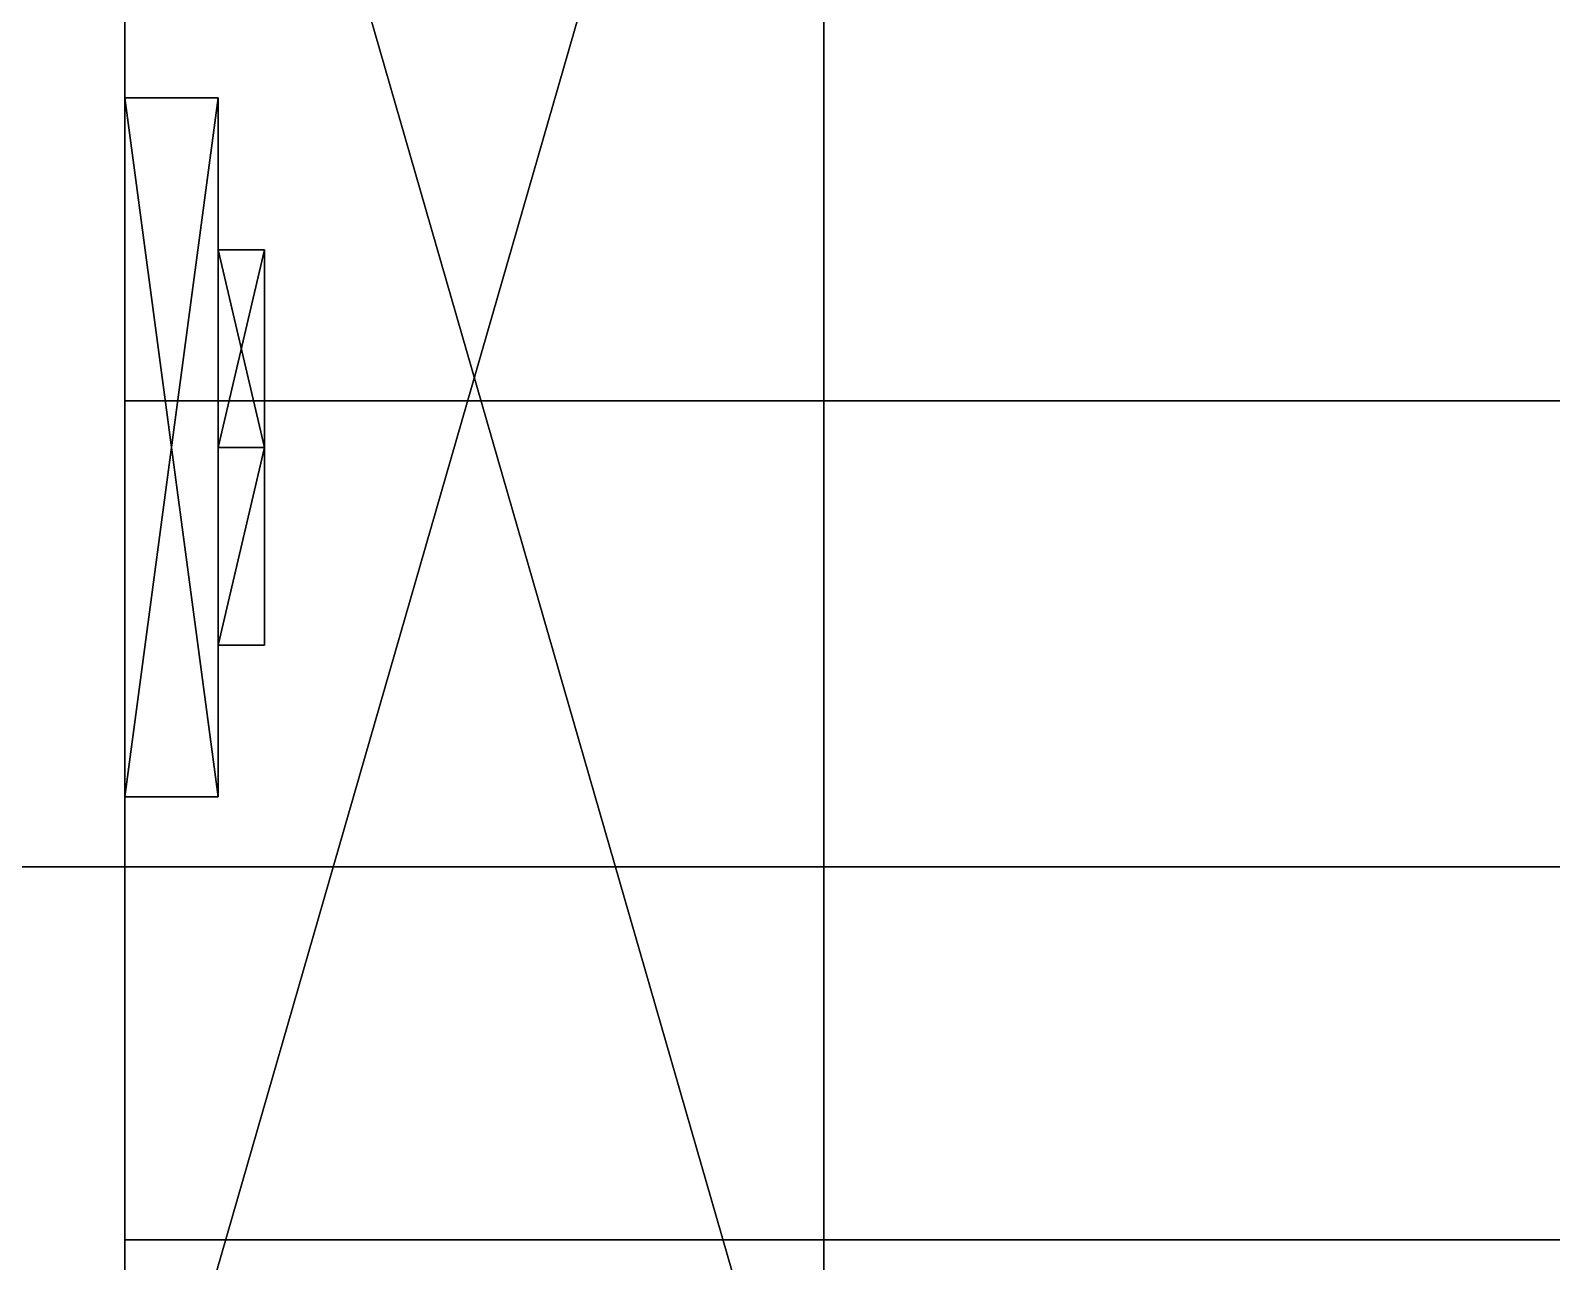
# Model space of a CAD drawing. Extents: x -100 to 2892, y -123 to 2616.
# Drawn here: x 474.98 to 507.61, y 1955.53 to 1981.95 of the extents above; entities that cross this region are included whole.
import ezdxf

# ---------------------------------------------------------------- set-up
doc = ezdxf.new("R2010")
doc.units = 0
for name, color, linetype in [('LAYER0', 7, 'CONTINUOUS'), ('LAYER242', 253, 'CONTINUOUS'), ('LAYER244', 253, 'CONTINUOUS'), ('LAYER246', 253, 'CONTINUOUS'), ('LAYER248', 253, 'CONTINUOUS'), ('LAYER250', 253, 'CONTINUOUS'), ('LAYER362', 9, 'CONTINUOUS'), ('LAYER90', 7, 'CONTINUOUS'), ('LAYER92', 7, 'CONTINUOUS'), ('LAYER94', 7, 'CONTINUOUS'), ('LAYER97', 7, 'CONTINUOUS')]:
    doc.layers.add(name, color=color, linetype=linetype)

msp = doc.modelspace()

# ---------------------------------------------------------------- linework, layer by layer
at = {"layer": 'LAYER0', "invisible_edges": 1}
for points in [[(2892.49, 2616, -5), (-100, -100.32, -5), (-100, 2616, -5), (2892.49, 2616, -5)], [(-100, -100.32, -5), (2892.49, 2616, -5), (2892.49, -100.32, -5), (-100, -100.32, -5)], [(2892.49, -100.32), (-100, 2616), (-100, -100.32), (2892.49, -100.32)], [(-100, 2616), (2892.49, -100.32), (2892.49, 2616), (-100, 2616)]]:
    msp.add_3dface(points, dxfattribs=at)
at = {"layer": 'LAYER242'}
for points in [[(477, 2000.5, 176.2174), (492, 1948.5, 176.2174), (477, 1948.5, 176.2174), (477, 2000.5, 176.2174)], [(492, 2000.5, 176.2174), (492, 1948.5, 176.2174), (477, 2000.5, 176.2174), (492, 2000.5, 176.2174)], [(477, 1948.5, 189.7826), (492, 2000.5, 189.7826), (477, 2000.5, 189.7826), (477, 1948.5, 189.7826)], [(492, 1948.5, 189.7826), (492, 2000.5, 189.7826), (477, 1948.5, 189.7826), (492, 1948.5, 189.7826)], [(492, 2000.5, 176.2174), (492, 1948.5, 189.7826), (492, 1948.5, 176.2174), (492, 2000.5, 176.2174)], [(492, 2000.5, 189.7826), (492, 1948.5, 189.7826), (492, 2000.5, 176.2174), (492, 2000.5, 189.7826)], [(477, 1980.5, 209), (477, 1965.5, 209), (479, 1965.5, 209), (477, 1980.5, 209)], [(479, 1980.5, 209), (477, 1980.5, 209), (479, 1965.5, 209), (479, 1980.5, 209)], [(477, 1980.5, 157), (477, 1980.5, 209), (479, 1980.5, 209), (477, 1980.5, 157)], [(479, 1980.5, 157), (477, 1980.5, 157), (479, 1980.5, 209), (479, 1980.5, 157)], [(477, 1965.5, 157), (477, 1980.5, 157), (479, 1980.5, 157), (477, 1965.5, 157)], [(479, 1965.5, 157), (477, 1965.5, 157), (479, 1980.5, 157), (479, 1965.5, 157)], [(479, 1980.5, 209), (479, 1965.5, 209), (479, 1965.5, 157), (479, 1980.5, 209)], [(479, 1980.5, 157), (479, 1980.5, 209), (479, 1965.5, 157), (479, 1980.5, 157)], [(479, 1973, 196.2939), (480, 1977.24, 201.087), (480, 1973, 196.2939), (479, 1973, 196.2939)], [(479, 1977.24, 201.087), (480, 1977.24, 201.087), (479, 1973, 196.2939), (479, 1977.24, 201.087)], [(479, 1977.24, 201.087), (480, 1973, 205.88), (480, 1977.24, 201.087), (479, 1977.24, 201.087)], [(479, 1973, 205.88), (480, 1973, 205.88), (479, 1977.24, 201.087), (479, 1973, 205.88)], [(479, 1973, 196.2939), (479, 1977.24, 201.087), (479, 1973, 205.88), (479, 1973, 196.2939)], [(479, 1973, 160.12), (480, 1977.24, 164.913), (480, 1973, 160.12), (479, 1973, 160.12)], [(479, 1977.24, 164.913), (480, 1977.24, 164.913), (479, 1973, 160.12), (479, 1977.24, 164.913)], [(479, 1977.24, 164.913), (480, 1973, 169.7061), (480, 1977.24, 164.913), (479, 1977.24, 164.913)], [(479, 1973, 169.7061), (480, 1973, 169.7061), (479, 1977.24, 164.913), (479, 1973, 169.7061)], [(479, 1973, 160.12), (479, 1977.24, 164.913), (479, 1973, 169.7061), (479, 1973, 160.12)], [(480, 1968.76, 201.087), (480, 1977.24, 201.087), (480, 1973, 205.88), (480, 1968.76, 201.087)], [(480, 1973, 196.2939), (480, 1977.24, 201.087), (480, 1968.76, 201.087), (480, 1973, 196.2939)], [(480, 1968.76, 164.913), (480, 1977.24, 164.913), (480, 1973, 169.7061), (480, 1968.76, 164.913)], [(480, 1973, 160.12), (480, 1977.24, 164.913), (480, 1968.76, 164.913), (480, 1973, 160.12)], [(479, 1968.76, 201.087), (480, 1973, 196.2939), (480, 1968.76, 201.087), (479, 1968.76, 201.087)], [(479, 1973, 196.2939), (480, 1973, 196.2939), (479, 1968.76, 201.087), (479, 1973, 196.2939)], [(479, 1968.76, 201.087), (479, 1973, 196.2939), (479, 1973, 205.88), (479, 1968.76, 201.087)], [(479, 1968.76, 201.087), (480, 1973, 205.88), (479, 1973, 205.88), (479, 1968.76, 201.087)], [(480, 1968.76, 201.087), (480, 1973, 205.88), (479, 1968.76, 201.087), (480, 1968.76, 201.087)], [(479, 1968.76, 164.913), (480, 1973, 160.12), (480, 1968.76, 164.913), (479, 1968.76, 164.913)], [(479, 1973, 160.12), (480, 1973, 160.12), (479, 1968.76, 164.913), (479, 1973, 160.12)], [(479, 1968.76, 164.913), (479, 1973, 160.12), (479, 1973, 169.7061), (479, 1968.76, 164.913)], [(479, 1968.76, 164.913), (480, 1973, 169.7061), (479, 1973, 169.7061), (479, 1968.76, 164.913)], [(480, 1968.76, 164.913), (480, 1973, 169.7061), (479, 1968.76, 164.913), (480, 1968.76, 164.913)], [(479, 1965.5, 209), (477, 1965.5, 209), (477, 1965.5, 157), (479, 1965.5, 209)], [(479, 1965.5, 157), (479, 1965.5, 209), (477, 1965.5, 157), (479, 1965.5, 157)]]:
    msp.add_3dface(points, dxfattribs=at)
at = {"layer": 'LAYER244'}
for points in [[(477, 2000.5, 739.7174), (492, 1948.5, 739.7174), (477, 1948.5, 739.7174), (477, 2000.5, 739.7174)], [(492, 2000.5, 739.7174), (492, 1948.5, 739.7174), (477, 2000.5, 739.7174), (492, 2000.5, 739.7174)], [(477, 1948.5, 753.2826), (492, 2000.5, 753.2826), (477, 2000.5, 753.2826), (477, 1948.5, 753.2826)], [(492, 1948.5, 753.2826), (492, 2000.5, 753.2826), (477, 1948.5, 753.2826), (492, 1948.5, 753.2826)], [(492, 2000.5, 739.7174), (492, 1948.5, 753.2826), (492, 1948.5, 739.7174), (492, 2000.5, 739.7174)], [(492, 2000.5, 753.2826), (492, 1948.5, 753.2826), (492, 2000.5, 739.7174), (492, 2000.5, 753.2826)], [(477, 1980.5, 772.5), (477, 1965.5, 772.5), (479, 1965.5, 772.5), (477, 1980.5, 772.5)], [(479, 1980.5, 772.5), (477, 1980.5, 772.5), (479, 1965.5, 772.5), (479, 1980.5, 772.5)], [(477, 1980.5, 720.5), (477, 1980.5, 772.5), (479, 1980.5, 772.5), (477, 1980.5, 720.5)], [(479, 1980.5, 720.5), (477, 1980.5, 720.5), (479, 1980.5, 772.5), (479, 1980.5, 720.5)], [(477, 1965.5, 720.5), (477, 1980.5, 720.5), (479, 1980.5, 720.5), (477, 1965.5, 720.5)], [(479, 1965.5, 720.5), (477, 1965.5, 720.5), (479, 1980.5, 720.5), (479, 1965.5, 720.5)], [(479, 1980.5, 772.5), (479, 1965.5, 772.5), (479, 1965.5, 720.5), (479, 1980.5, 772.5)], [(479, 1980.5, 720.5), (479, 1980.5, 772.5), (479, 1965.5, 720.5), (479, 1980.5, 720.5)], [(479, 1973, 759.7939), (480, 1977.24, 764.587), (480, 1973, 759.7939), (479, 1973, 759.7939)], [(479, 1977.24, 764.587), (480, 1977.24, 764.587), (479, 1973, 759.7939), (479, 1977.24, 764.587)], [(479, 1977.24, 764.587), (480, 1973, 769.38), (480, 1977.24, 764.587), (479, 1977.24, 764.587)], [(479, 1973, 769.38), (480, 1973, 769.38), (479, 1977.24, 764.587), (479, 1973, 769.38)], [(479, 1973, 759.7939), (479, 1977.24, 764.587), (479, 1973, 769.38), (479, 1973, 759.7939)], [(479, 1973, 723.62), (480, 1977.24, 728.413), (480, 1973, 723.62), (479, 1973, 723.62)], [(479, 1977.24, 728.413), (480, 1977.24, 728.413), (479, 1973, 723.62), (479, 1977.24, 728.413)], [(479, 1977.24, 728.413), (480, 1973, 733.2061), (480, 1977.24, 728.413), (479, 1977.24, 728.413)], [(479, 1973, 733.2061), (480, 1973, 733.2061), (479, 1977.24, 728.413), (479, 1973, 733.2061)], [(479, 1973, 723.62), (479, 1977.24, 728.413), (479, 1973, 733.2061), (479, 1973, 723.62)], [(480, 1968.76, 764.587), (480, 1977.24, 764.587), (480, 1973, 769.38), (480, 1968.76, 764.587)], [(480, 1973, 759.7939), (480, 1977.24, 764.587), (480, 1968.76, 764.587), (480, 1973, 759.7939)], [(480, 1968.76, 728.413), (480, 1977.24, 728.413), (480, 1973, 733.2061), (480, 1968.76, 728.413)], [(480, 1973, 723.62), (480, 1977.24, 728.413), (480, 1968.76, 728.413), (480, 1973, 723.62)], [(479, 1968.76, 764.587), (480, 1973, 759.7939), (480, 1968.76, 764.587), (479, 1968.76, 764.587)], [(479, 1973, 759.7939), (480, 1973, 759.7939), (479, 1968.76, 764.587), (479, 1973, 759.7939)], [(479, 1968.76, 764.587), (479, 1973, 759.7939), (479, 1973, 769.38), (479, 1968.76, 764.587)], [(479, 1968.76, 764.587), (480, 1973, 769.38), (479, 1973, 769.38), (479, 1968.76, 764.587)], [(480, 1968.76, 764.587), (480, 1973, 769.38), (479, 1968.76, 764.587), (480, 1968.76, 764.587)], [(479, 1968.76, 728.413), (480, 1973, 723.62), (480, 1968.76, 728.413), (479, 1968.76, 728.413)], [(479, 1973, 723.62), (480, 1973, 723.62), (479, 1968.76, 728.413), (479, 1973, 723.62)], [(479, 1968.76, 728.413), (479, 1973, 723.62), (479, 1973, 733.2061), (479, 1968.76, 728.413)], [(479, 1968.76, 728.413), (480, 1973, 733.2061), (479, 1973, 733.2061), (479, 1968.76, 728.413)], [(480, 1968.76, 728.413), (480, 1973, 733.2061), (479, 1968.76, 728.413), (480, 1968.76, 728.413)], [(479, 1965.5, 772.5), (477, 1965.5, 772.5), (477, 1965.5, 720.5), (479, 1965.5, 772.5)], [(479, 1965.5, 720.5), (479, 1965.5, 772.5), (477, 1965.5, 720.5), (479, 1965.5, 720.5)]]:
    msp.add_3dface(points, dxfattribs=at)
at = {"layer": 'LAYER246'}
for points in [[(477, 2000.5, 1303.217), (492, 1948.5, 1303.217), (477, 1948.5, 1303.217), (477, 2000.5, 1303.217)], [(492, 2000.5, 1303.217), (492, 1948.5, 1303.217), (477, 2000.5, 1303.217), (492, 2000.5, 1303.217)], [(477, 1948.5, 1316.783), (492, 2000.5, 1316.783), (477, 2000.5, 1316.783), (477, 1948.5, 1316.783)], [(492, 1948.5, 1316.783), (492, 2000.5, 1316.783), (477, 1948.5, 1316.783), (492, 1948.5, 1316.783)], [(492, 2000.5, 1303.217), (492, 1948.5, 1316.783), (492, 1948.5, 1303.217), (492, 2000.5, 1303.217)], [(492, 2000.5, 1316.783), (492, 1948.5, 1316.783), (492, 2000.5, 1303.217), (492, 2000.5, 1316.783)], [(477, 1980.5, 1336), (477, 1965.5, 1336), (479, 1965.5, 1336), (477, 1980.5, 1336)], [(479, 1980.5, 1336), (477, 1980.5, 1336), (479, 1965.5, 1336), (479, 1980.5, 1336)], [(477, 1980.5, 1284), (477, 1980.5, 1336), (479, 1980.5, 1336), (477, 1980.5, 1284)], [(479, 1980.5, 1284), (477, 1980.5, 1284), (479, 1980.5, 1336), (479, 1980.5, 1284)], [(477, 1965.5, 1284), (477, 1980.5, 1284), (479, 1980.5, 1284), (477, 1965.5, 1284)], [(479, 1965.5, 1284), (477, 1965.5, 1284), (479, 1980.5, 1284), (479, 1965.5, 1284)], [(479, 1980.5, 1336), (479, 1965.5, 1336), (479, 1965.5, 1284), (479, 1980.5, 1336)], [(479, 1980.5, 1284), (479, 1980.5, 1336), (479, 1965.5, 1284), (479, 1980.5, 1284)], [(479, 1973, 1323.294), (480, 1977.24, 1328.087), (480, 1973, 1323.294), (479, 1973, 1323.294)], [(479, 1977.24, 1328.087), (480, 1977.24, 1328.087), (479, 1973, 1323.294), (479, 1977.24, 1328.087)], [(479, 1977.24, 1328.087), (480, 1973, 1332.88), (480, 1977.24, 1328.087), (479, 1977.24, 1328.087)], [(479, 1973, 1332.88), (480, 1973, 1332.88), (479, 1977.24, 1328.087), (479, 1973, 1332.88)], [(479, 1973, 1323.294), (479, 1977.24, 1328.087), (479, 1973, 1332.88), (479, 1973, 1323.294)], [(479, 1973, 1287.12), (480, 1977.24, 1291.913), (480, 1973, 1287.12), (479, 1973, 1287.12)], [(479, 1977.24, 1291.913), (480, 1977.24, 1291.913), (479, 1973, 1287.12), (479, 1977.24, 1291.913)], [(479, 1977.24, 1291.913), (480, 1973, 1296.706), (480, 1977.24, 1291.913), (479, 1977.24, 1291.913)], [(479, 1973, 1296.706), (480, 1973, 1296.706), (479, 1977.24, 1291.913), (479, 1973, 1296.706)], [(479, 1973, 1287.12), (479, 1977.24, 1291.913), (479, 1973, 1296.706), (479, 1973, 1287.12)], [(480, 1968.76, 1328.087), (480, 1977.24, 1328.087), (480, 1973, 1332.88), (480, 1968.76, 1328.087)], [(480, 1973, 1323.294), (480, 1977.24, 1328.087), (480, 1968.76, 1328.087), (480, 1973, 1323.294)], [(480, 1968.76, 1291.913), (480, 1977.24, 1291.913), (480, 1973, 1296.706), (480, 1968.76, 1291.913)], [(480, 1973, 1287.12), (480, 1977.24, 1291.913), (480, 1968.76, 1291.913), (480, 1973, 1287.12)], [(479, 1968.76, 1328.087), (480, 1973, 1323.294), (480, 1968.76, 1328.087), (479, 1968.76, 1328.087)], [(479, 1973, 1323.294), (480, 1973, 1323.294), (479, 1968.76, 1328.087), (479, 1973, 1323.294)], [(479, 1968.76, 1328.087), (479, 1973, 1323.294), (479, 1973, 1332.88), (479, 1968.76, 1328.087)], [(479, 1968.76, 1328.087), (480, 1973, 1332.88), (479, 1973, 1332.88), (479, 1968.76, 1328.087)], [(480, 1968.76, 1328.087), (480, 1973, 1332.88), (479, 1968.76, 1328.087), (480, 1968.76, 1328.087)], [(479, 1968.76, 1291.913), (480, 1973, 1287.12), (480, 1968.76, 1291.913), (479, 1968.76, 1291.913)], [(479, 1973, 1287.12), (480, 1973, 1287.12), (479, 1968.76, 1291.913), (479, 1973, 1287.12)], [(479, 1968.76, 1291.913), (479, 1973, 1287.12), (479, 1973, 1296.706), (479, 1968.76, 1291.913)], [(479, 1968.76, 1291.913), (480, 1973, 1296.706), (479, 1973, 1296.706), (479, 1968.76, 1291.913)], [(480, 1968.76, 1291.913), (480, 1973, 1296.706), (479, 1968.76, 1291.913), (480, 1968.76, 1291.913)], [(479, 1965.5, 1336), (477, 1965.5, 1336), (477, 1965.5, 1284), (479, 1965.5, 1336)], [(479, 1965.5, 1284), (479, 1965.5, 1336), (477, 1965.5, 1284), (479, 1965.5, 1284)]]:
    msp.add_3dface(points, dxfattribs=at)
at = {"layer": 'LAYER248'}
for points in [[(477, 2000.5, 1866.717), (492, 1948.5, 1866.717), (477, 1948.5, 1866.717), (477, 2000.5, 1866.717)], [(492, 2000.5, 1866.717), (492, 1948.5, 1866.717), (477, 2000.5, 1866.717), (492, 2000.5, 1866.717)], [(477, 1948.5, 1880.283), (492, 2000.5, 1880.283), (477, 2000.5, 1880.283), (477, 1948.5, 1880.283)], [(492, 1948.5, 1880.283), (492, 2000.5, 1880.283), (477, 1948.5, 1880.283), (492, 1948.5, 1880.283)], [(492, 2000.5, 1866.717), (492, 1948.5, 1880.283), (492, 1948.5, 1866.717), (492, 2000.5, 1866.717)], [(492, 2000.5, 1880.283), (492, 1948.5, 1880.283), (492, 2000.5, 1866.717), (492, 2000.5, 1880.283)], [(477, 1980.5, 1899.5), (477, 1965.5, 1899.5), (479, 1965.5, 1899.5), (477, 1980.5, 1899.5)], [(479, 1980.5, 1899.5), (477, 1980.5, 1899.5), (479, 1965.5, 1899.5), (479, 1980.5, 1899.5)], [(477, 1980.5, 1847.5), (477, 1980.5, 1899.5), (479, 1980.5, 1899.5), (477, 1980.5, 1847.5)], [(479, 1980.5, 1847.5), (477, 1980.5, 1847.5), (479, 1980.5, 1899.5), (479, 1980.5, 1847.5)], [(477, 1965.5, 1847.5), (477, 1980.5, 1847.5), (479, 1980.5, 1847.5), (477, 1965.5, 1847.5)], [(479, 1965.5, 1847.5), (477, 1965.5, 1847.5), (479, 1980.5, 1847.5), (479, 1965.5, 1847.5)], [(479, 1980.5, 1899.5), (479, 1965.5, 1899.5), (479, 1965.5, 1847.5), (479, 1980.5, 1899.5)], [(479, 1980.5, 1847.5), (479, 1980.5, 1899.5), (479, 1965.5, 1847.5), (479, 1980.5, 1847.5)], [(479, 1973, 1886.794), (480, 1977.24, 1891.587), (480, 1973, 1886.794), (479, 1973, 1886.794)], [(479, 1977.24, 1891.587), (480, 1977.24, 1891.587), (479, 1973, 1886.794), (479, 1977.24, 1891.587)], [(479, 1977.24, 1891.587), (480, 1973, 1896.38), (480, 1977.24, 1891.587), (479, 1977.24, 1891.587)], [(479, 1973, 1896.38), (480, 1973, 1896.38), (479, 1977.24, 1891.587), (479, 1973, 1896.38)], [(479, 1973, 1886.794), (479, 1977.24, 1891.587), (479, 1973, 1896.38), (479, 1973, 1886.794)], [(479, 1973, 1850.62), (480, 1977.24, 1855.413), (480, 1973, 1850.62), (479, 1973, 1850.62)], [(479, 1977.24, 1855.413), (480, 1977.24, 1855.413), (479, 1973, 1850.62), (479, 1977.24, 1855.413)], [(479, 1977.24, 1855.413), (480, 1973, 1860.206), (480, 1977.24, 1855.413), (479, 1977.24, 1855.413)], [(479, 1973, 1860.206), (480, 1973, 1860.206), (479, 1977.24, 1855.413), (479, 1973, 1860.206)], [(479, 1973, 1850.62), (479, 1977.24, 1855.413), (479, 1973, 1860.206), (479, 1973, 1850.62)], [(480, 1968.76, 1891.587), (480, 1977.24, 1891.587), (480, 1973, 1896.38), (480, 1968.76, 1891.587)], [(480, 1973, 1886.794), (480, 1977.24, 1891.587), (480, 1968.76, 1891.587), (480, 1973, 1886.794)], [(480, 1968.76, 1855.413), (480, 1977.24, 1855.413), (480, 1973, 1860.206), (480, 1968.76, 1855.413)], [(480, 1973, 1850.62), (480, 1977.24, 1855.413), (480, 1968.76, 1855.413), (480, 1973, 1850.62)], [(479, 1968.76, 1891.587), (480, 1973, 1886.794), (480, 1968.76, 1891.587), (479, 1968.76, 1891.587)], [(479, 1973, 1886.794), (480, 1973, 1886.794), (479, 1968.76, 1891.587), (479, 1973, 1886.794)], [(479, 1968.76, 1891.587), (479, 1973, 1886.794), (479, 1973, 1896.38), (479, 1968.76, 1891.587)], [(479, 1968.76, 1891.587), (480, 1973, 1896.38), (479, 1973, 1896.38), (479, 1968.76, 1891.587)], [(480, 1968.76, 1891.587), (480, 1973, 1896.38), (479, 1968.76, 1891.587), (480, 1968.76, 1891.587)], [(479, 1968.76, 1855.413), (480, 1973, 1850.62), (480, 1968.76, 1855.413), (479, 1968.76, 1855.413)], [(479, 1973, 1850.62), (480, 1973, 1850.62), (479, 1968.76, 1855.413), (479, 1973, 1850.62)], [(479, 1968.76, 1855.413), (479, 1973, 1850.62), (479, 1973, 1860.206), (479, 1968.76, 1855.413)], [(479, 1968.76, 1855.413), (480, 1973, 1860.206), (479, 1973, 1860.206), (479, 1968.76, 1855.413)], [(480, 1968.76, 1855.413), (480, 1973, 1860.206), (479, 1968.76, 1855.413), (480, 1968.76, 1855.413)], [(479, 1965.5, 1899.5), (477, 1965.5, 1899.5), (477, 1965.5, 1847.5), (479, 1965.5, 1899.5)], [(479, 1965.5, 1847.5), (479, 1965.5, 1899.5), (477, 1965.5, 1847.5), (479, 1965.5, 1847.5)]]:
    msp.add_3dface(points, dxfattribs=at)
at = {"layer": 'LAYER250'}
for points in [[(477, 2000.5, 2430.217), (492, 1948.5, 2430.217), (477, 1948.5, 2430.217), (477, 2000.5, 2430.217)], [(492, 2000.5, 2430.217), (492, 1948.5, 2430.217), (477, 2000.5, 2430.217), (492, 2000.5, 2430.217)], [(477, 1948.5, 2443.783), (492, 2000.5, 2443.783), (477, 2000.5, 2443.783), (477, 1948.5, 2443.783)], [(492, 1948.5, 2443.783), (492, 2000.5, 2443.783), (477, 1948.5, 2443.783), (492, 1948.5, 2443.783)], [(492, 2000.5, 2430.217), (492, 1948.5, 2443.783), (492, 1948.5, 2430.217), (492, 2000.5, 2430.217)], [(492, 2000.5, 2443.783), (492, 1948.5, 2443.783), (492, 2000.5, 2430.217), (492, 2000.5, 2443.783)], [(477, 1980.5, 2463), (477, 1965.5, 2463), (479, 1965.5, 2463), (477, 1980.5, 2463)], [(479, 1980.5, 2463), (477, 1980.5, 2463), (479, 1965.5, 2463), (479, 1980.5, 2463)], [(477, 1980.5, 2411), (477, 1980.5, 2463), (479, 1980.5, 2463), (477, 1980.5, 2411)], [(479, 1980.5, 2411), (477, 1980.5, 2411), (479, 1980.5, 2463), (479, 1980.5, 2411)], [(477, 1965.5, 2411), (477, 1980.5, 2411), (479, 1980.5, 2411), (477, 1965.5, 2411)], [(479, 1965.5, 2411), (477, 1965.5, 2411), (479, 1980.5, 2411), (479, 1965.5, 2411)], [(479, 1980.5, 2463), (479, 1965.5, 2463), (479, 1965.5, 2411), (479, 1980.5, 2463)], [(479, 1980.5, 2411), (479, 1980.5, 2463), (479, 1965.5, 2411), (479, 1980.5, 2411)], [(479, 1973, 2450.294), (480, 1977.24, 2455.087), (480, 1973, 2450.294), (479, 1973, 2450.294)], [(479, 1977.24, 2455.087), (480, 1977.24, 2455.087), (479, 1973, 2450.294), (479, 1977.24, 2455.087)], [(479, 1977.24, 2455.087), (480, 1973, 2459.88), (480, 1977.24, 2455.087), (479, 1977.24, 2455.087)], [(479, 1973, 2459.88), (480, 1973, 2459.88), (479, 1977.24, 2455.087), (479, 1973, 2459.88)], [(479, 1973, 2450.294), (479, 1977.24, 2455.087), (479, 1973, 2459.88), (479, 1973, 2450.294)], [(479, 1973, 2414.12), (480, 1977.24, 2418.913), (480, 1973, 2414.12), (479, 1973, 2414.12)], [(479, 1977.24, 2418.913), (480, 1977.24, 2418.913), (479, 1973, 2414.12), (479, 1977.24, 2418.913)], [(479, 1977.24, 2418.913), (480, 1973, 2423.706), (480, 1977.24, 2418.913), (479, 1977.24, 2418.913)], [(479, 1973, 2423.706), (480, 1973, 2423.706), (479, 1977.24, 2418.913), (479, 1973, 2423.706)], [(479, 1973, 2414.12), (479, 1977.24, 2418.913), (479, 1973, 2423.706), (479, 1973, 2414.12)], [(480, 1968.76, 2455.087), (480, 1977.24, 2455.087), (480, 1973, 2459.88), (480, 1968.76, 2455.087)], [(480, 1973, 2450.294), (480, 1977.24, 2455.087), (480, 1968.76, 2455.087), (480, 1973, 2450.294)], [(480, 1968.76, 2418.913), (480, 1977.24, 2418.913), (480, 1973, 2423.706), (480, 1968.76, 2418.913)], [(480, 1973, 2414.12), (480, 1977.24, 2418.913), (480, 1968.76, 2418.913), (480, 1973, 2414.12)], [(479, 1968.76, 2455.087), (480, 1973, 2450.294), (480, 1968.76, 2455.087), (479, 1968.76, 2455.087)], [(479, 1973, 2450.294), (480, 1973, 2450.294), (479, 1968.76, 2455.087), (479, 1973, 2450.294)], [(479, 1968.76, 2455.087), (479, 1973, 2450.294), (479, 1973, 2459.88), (479, 1968.76, 2455.087)], [(479, 1968.76, 2455.087), (480, 1973, 2459.88), (479, 1973, 2459.88), (479, 1968.76, 2455.087)], [(480, 1968.76, 2455.087), (480, 1973, 2459.88), (479, 1968.76, 2455.087), (480, 1968.76, 2455.087)], [(479, 1968.76, 2418.913), (480, 1973, 2414.12), (480, 1968.76, 2418.913), (479, 1968.76, 2418.913)], [(479, 1973, 2414.12), (480, 1973, 2414.12), (479, 1968.76, 2418.913), (479, 1973, 2414.12)], [(479, 1968.76, 2418.913), (479, 1973, 2414.12), (479, 1973, 2423.706), (479, 1968.76, 2418.913)], [(479, 1968.76, 2418.913), (480, 1973, 2423.706), (479, 1973, 2423.706), (479, 1968.76, 2418.913)], [(480, 1968.76, 2418.913), (480, 1973, 2423.706), (479, 1968.76, 2418.913), (480, 1968.76, 2418.913)], [(479, 1965.5, 2463), (477, 1965.5, 2463), (477, 1965.5, 2411), (479, 1965.5, 2463)], [(479, 1965.5, 2411), (479, 1965.5, 2463), (477, 1965.5, 2411), (479, 1965.5, 2411)]]:
    msp.add_3dface(points, dxfattribs=at)
at = {"layer": 'LAYER362', "invisible_edges": 1}
for points in [[(1282, 1964, 2640), (48.00001, 1946, 2640), (1282, 1946, 2640), (1282, 1964, 2640)], [(48.00001, 1946, 2640), (1282, 1964, 2640), (48.00001, 1964, 2640), (48.00001, 1946, 2640)], [(48.00001, 1964, 2540), (1282, 1946, 2540), (48.00001, 1946, 2540), (48.00001, 1964, 2540)], [(1282, 1946, 2540), (48.00001, 1964, 2540), (1282, 1964, 2540), (1282, 1946, 2540)], [(1282, 1964, 2640), (48.00001, 1964, 2540), (48.00001, 1964, 2640), (1282, 1964, 2640)], [(48.00001, 1964, 2540), (1282, 1964, 2640), (1282, 1964, 2540), (48.00001, 1964, 2540)]]:
    msp.add_3dface(points, dxfattribs=at)
at = {"layer": 'LAYER90', "invisible_edges": 1}
for points in [[(459, 2496), (477, 1936), (459, 1936), (459, 2496)], [(477, 1936), (459, 2496), (477, 2496), (477, 1936)], [(477, 2496, 2540), (459, 1936, 2540), (477, 1936, 2540), (477, 2496, 2540)], [(459, 1936, 2540), (477, 2496, 2540), (459, 2496, 2540), (459, 1936, 2540)], [(477, 2496, 2540), (477, 1936), (477, 2496), (477, 2496, 2540)], [(477, 1936), (477, 2496, 2540), (477, 1936, 2540), (477, 1936)]]:
    msp.add_3dface(points, dxfattribs=at)
at = {"layer": 'LAYER92', "invisible_edges": 1}
for points in [[(1264, 2496, 80), (477, 1936, 80), (477, 2496, 80), (1264, 2496, 80)], [(477, 1936, 80), (1264, 2496, 80), (1264, 1936, 80), (477, 1936, 80)], [(477, 2496, 98), (477, 1936, 80), (477, 1936, 98), (477, 2496, 98)], [(477, 1936, 80), (477, 2496, 98), (477, 2496, 80), (477, 1936, 80)], [(1264, 1936, 98), (477, 2496, 98), (477, 1936, 98), (1264, 1936, 98)], [(477, 2496, 98), (1264, 1936, 98), (1264, 2496, 98), (477, 2496, 98)]]:
    msp.add_3dface(points, dxfattribs=at)
at = {"layer": 'LAYER94', "invisible_edges": 1}
for points in [[(1264, 1974, 80), (477, 1974), (477, 1974, 80), (1264, 1974, 80)], [(477, 1974), (1264, 1974, 80), (1264, 1974), (477, 1974)], [(477, 1956, 80), (477, 1974), (477, 1956), (477, 1956, 80)], [(477, 1974), (477, 1956, 80), (477, 1974, 80), (477, 1974)], [(1264, 1956), (477, 1974), (1264, 1974), (1264, 1956)], [(477, 1974), (1264, 1956), (477, 1956), (477, 1974)], [(477, 1956, 80), (1264, 1974, 80), (477, 1974, 80), (477, 1956, 80)], [(1264, 1974, 80), (477, 1956, 80), (1264, 1956, 80), (1264, 1974, 80)], [(1264, 1956), (477, 1956, 80), (477, 1956), (1264, 1956)], [(477, 1956, 80), (1264, 1956), (1264, 1956, 80), (477, 1956, 80)]]:
    msp.add_3dface(points, dxfattribs=at)
at = {"layer": 'LAYER97', "invisible_edges": 1}
for points in [[(477, 2496, 2539), (1264, 1936, 2539), (1264, 2496, 2539), (477, 2496, 2539)], [(1264, 1936, 2539), (477, 2496, 2539), (477, 1936, 2539), (1264, 1936, 2539)], [(477, 2496, 2539), (477, 1936, 2521), (477, 1936, 2539), (477, 2496, 2539)], [(477, 1936, 2521), (477, 2496, 2539), (477, 2496, 2521), (477, 1936, 2521)], [(477, 1936, 2521), (1264, 2496, 2521), (1264, 1936, 2521), (477, 1936, 2521)], [(1264, 2496, 2521), (477, 1936, 2521), (477, 2496, 2521), (1264, 2496, 2521)]]:
    msp.add_3dface(points, dxfattribs=at)

doc.saveas('drawing.dxf')
